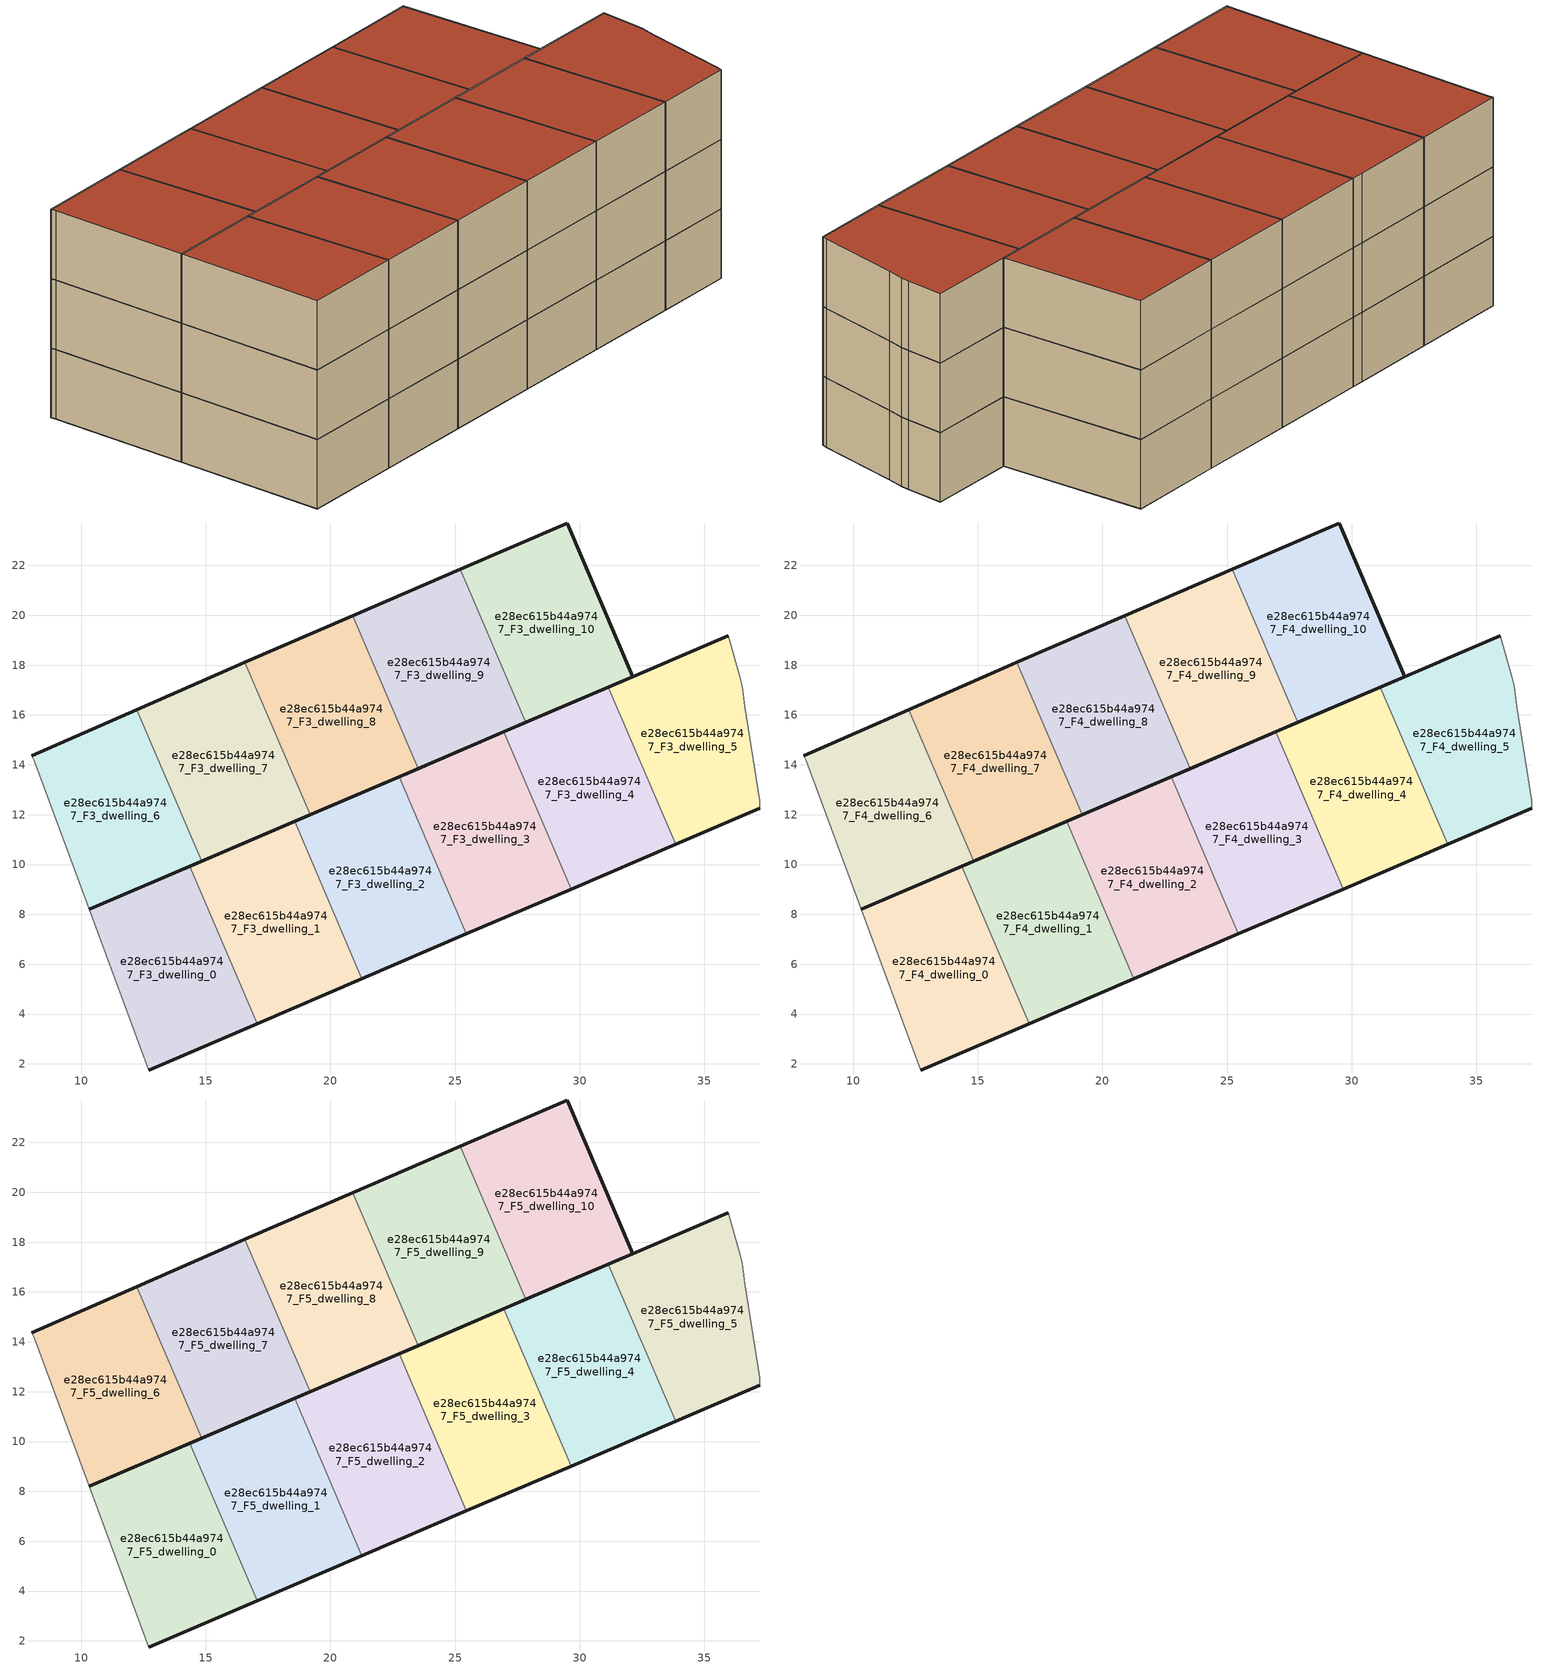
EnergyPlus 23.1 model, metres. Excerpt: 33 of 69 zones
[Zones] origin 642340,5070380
e28ec615b44a9747_F3_dwelling_0
 floor to e28ec615b44a9747_F2_dwelling_0 (EU_floor_Construction): 17.06,3.62 14.36,9.93 10.32,8.2 12.71,1.76 z9
 wall outside (EU_wall_Construction): 17.06,3.62 12.71,1.76 / 10.32,8.2 14.36,9.93 z9:12
 wall to e28ec615b44a9747_F3_dwelling_1 (EU_wall_Construction): 14.36,9.93 17.06,3.62 z9:12
 wall adiabatic (EU_wall_Construction): 12.71,1.76 10.32,8.2 z9:12
e28ec615b44a9747_F3_dwelling_1
 floor to e28ec615b44a9747_F2_dwelling_1 (EU_floor_Construction): 21.26,5.42 18.56,11.73 14.36,9.93 17.06,3.62 z9
 wall outside (EU_wall_Construction): 21.26,5.42 17.06,3.62 / 14.36,9.93 18.56,11.73 z9:12
 wall to e28ec615b44a9747_F3_dwelling_2 (EU_wall_Construction): 18.56,11.73 21.26,5.42 z9:12
e28ec615b44a9747_F3_dwelling_10
 floor to e28ec615b44a9747_F2_dwelling_10 (EU_floor_Construction): 32.13,17.54 29.5,23.7 25.2,21.84 27.83,15.7 z9
 wall outside (EU_wall_Construction): 25.2,21.84 29.5,23.7 32.13,17.54 27.83,15.7 z9:12
 wall to e28ec615b44a9747_F3_dwelling_9 (EU_wall_Construction): 27.83,15.7 25.2,21.84 z9:12
e28ec615b44a9747_F3_dwelling_2
 floor to e28ec615b44a9747_F2_dwelling_2 (EU_floor_Construction): 25.46,7.21 22.75,13.53 18.56,11.73 21.26,5.42 z9
 wall outside (EU_wall_Construction): 25.46,7.21 21.26,5.42 / 18.56,11.73 22.75,13.53 z9:12
 wall to e28ec615b44a9747_F3_dwelling_3 (EU_wall_Construction): 22.75,13.53 25.46,7.21 z9:12
e28ec615b44a9747_F3_dwelling_3
 floor to e28ec615b44a9747_F2_dwelling_3 (EU_floor_Construction): 29.65,9.01 26.95,15.32 22.75,13.53 25.46,7.21 z9
 wall outside (EU_wall_Construction): 29.65,9.01 25.46,7.21 / 22.75,13.53 26.95,15.32 z9:12
 wall to e28ec615b44a9747_F3_dwelling_4 (EU_wall_Construction): 26.95,15.32 29.65,9.01 z9:12
e28ec615b44a9747_F3_dwelling_4
 floor to e28ec615b44a9747_F2_dwelling_4 (EU_floor_Construction): 33.85,10.81 31.15,17.12 26.95,15.32 29.65,9.01 z9
 wall outside (EU_wall_Construction): 33.85,10.81 29.65,9.01 / 26.95,15.32 31.15,17.12 z9:12
 wall to e28ec615b44a9747_F3_dwelling_5 (EU_wall_Construction): 31.15,17.12 33.85,10.81 z9:12
e28ec615b44a9747_F3_dwelling_5
 floor to e28ec615b44a9747_F2_dwelling_5 (EU_floor_Construction): 37.23,12.26 37.23,12.56 36.63,16.36 36.53,17.16 36.43,17.56 35.95,19.18 31.15,17.12 33.85,10.81 z9
 wall outside (EU_wall_Construction): 37.23,12.26 33.85,10.81 / 31.15,17.12 35.95,19.18 z9:12
 wall adiabatic (EU_wall_Construction): 35.95,19.18 36.43,17.56 36.53,17.16 36.63,16.36 37.23,12.56 37.23,12.26 z9:12
e28ec615b44a9747_F3_dwelling_6
 floor to e28ec615b44a9747_F2_dwelling_6 (EU_floor_Construction): 14.84,10.14 12.23,16.21 8.01,14.37 8.11,14.17 10.32,8.2 z9
 wall outside (EU_wall_Construction): 8.01,14.37 12.23,16.21 / 14.84,10.14 10.32,8.2 z9:12
 wall to e28ec615b44a9747_F3_dwelling_7 (EU_wall_Construction): 12.23,16.21 14.84,10.14 z9:12
 wall adiabatic (EU_wall_Construction): 10.32,8.2 8.11,14.17 8.01,14.37 z9:12
e28ec615b44a9747_F3_dwelling_7
 floor to e28ec615b44a9747_F2_dwelling_7 (EU_floor_Construction): 19.18,12 16.57,18.11 16.02,17.87 12.23,16.21 14.84,10.14 z9
 wall outside (EU_wall_Construction): 12.23,16.21 16.02,17.87 16.57,18.11 / 19.18,12 14.84,10.14 z9:12
 wall to e28ec615b44a9747_F3_dwelling_8 (EU_wall_Construction): 16.57,18.11 19.18,12 z9:12
e28ec615b44a9747_F3_dwelling_8
 floor to e28ec615b44a9747_F2_dwelling_8 (EU_floor_Construction): 23.51,13.85 20.89,19.98 16.57,18.11 19.18,12 z9
 wall outside (EU_wall_Construction): 16.57,18.11 20.89,19.98 / 23.51,13.85 19.18,12 z9:12
 wall to e28ec615b44a9747_F3_dwelling_9 (EU_wall_Construction): 20.89,19.98 23.51,13.85 z9:12
e28ec615b44a9747_F3_dwelling_9
 floor to e28ec615b44a9747_F2_dwelling_9 (EU_floor_Construction): 27.83,15.7 25.2,21.84 20.89,19.98 23.51,13.85 z9
 wall outside (EU_wall_Construction): 20.89,19.98 25.2,21.84 / 27.83,15.7 23.51,13.85 z9:12
e28ec615b44a9747_F4_dwelling_0
 floor to e28ec615b44a9747_F3_dwelling_0 (EU_floor_Construction): 17.06,3.62 14.36,9.93 10.32,8.2 12.71,1.76 z12
 wall outside (EU_wall_Construction): 17.06,3.62 12.71,1.76 / 10.32,8.2 14.36,9.93 z12:15
 wall to e28ec615b44a9747_F4_dwelling_1 (EU_wall_Construction): 14.36,9.93 17.06,3.62 z12:15
 wall adiabatic (EU_wall_Construction): 12.71,1.76 10.32,8.2 z12:15
e28ec615b44a9747_F4_dwelling_1
 floor to e28ec615b44a9747_F3_dwelling_1 (EU_floor_Construction): 21.26,5.42 18.56,11.73 14.36,9.93 17.06,3.62 z12
 wall outside (EU_wall_Construction): 21.26,5.42 17.06,3.62 / 14.36,9.93 18.56,11.73 z12:15
 wall to e28ec615b44a9747_F4_dwelling_2 (EU_wall_Construction): 18.56,11.73 21.26,5.42 z12:15
e28ec615b44a9747_F4_dwelling_10
 floor to e28ec615b44a9747_F3_dwelling_10 (EU_floor_Construction): 32.13,17.54 29.5,23.7 25.2,21.84 27.83,15.7 z12
 wall outside (EU_wall_Construction): 25.2,21.84 29.5,23.7 32.13,17.54 27.83,15.7 z12:15
 wall to e28ec615b44a9747_F4_dwelling_9 (EU_wall_Construction): 27.83,15.7 25.2,21.84 z12:15
e28ec615b44a9747_F4_dwelling_2
 floor to e28ec615b44a9747_F3_dwelling_2 (EU_floor_Construction): 25.46,7.21 22.75,13.53 18.56,11.73 21.26,5.42 z12
 wall outside (EU_wall_Construction): 25.46,7.21 21.26,5.42 / 18.56,11.73 22.75,13.53 z12:15
 wall to e28ec615b44a9747_F4_dwelling_3 (EU_wall_Construction): 22.75,13.53 25.46,7.21 z12:15
e28ec615b44a9747_F4_dwelling_3
 floor to e28ec615b44a9747_F3_dwelling_3 (EU_floor_Construction): 29.65,9.01 26.95,15.32 22.75,13.53 25.46,7.21 z12
 wall outside (EU_wall_Construction): 29.65,9.01 25.46,7.21 / 22.75,13.53 26.95,15.32 z12:15
 wall to e28ec615b44a9747_F4_dwelling_4 (EU_wall_Construction): 26.95,15.32 29.65,9.01 z12:15
e28ec615b44a9747_F4_dwelling_4
 floor to e28ec615b44a9747_F3_dwelling_4 (EU_floor_Construction): 33.85,10.81 31.15,17.12 26.95,15.32 29.65,9.01 z12
 wall outside (EU_wall_Construction): 33.85,10.81 29.65,9.01 / 26.95,15.32 31.15,17.12 z12:15
 wall to e28ec615b44a9747_F4_dwelling_5 (EU_wall_Construction): 31.15,17.12 33.85,10.81 z12:15
e28ec615b44a9747_F4_dwelling_5
 floor to e28ec615b44a9747_F3_dwelling_5 (EU_floor_Construction): 37.23,12.26 37.23,12.56 36.63,16.36 36.53,17.16 36.43,17.56 35.95,19.18 31.15,17.12 33.85,10.81 z12
 wall outside (EU_wall_Construction): 37.23,12.26 33.85,10.81 / 31.15,17.12 35.95,19.18 z12:15
 wall adiabatic (EU_wall_Construction): 35.95,19.18 36.43,17.56 36.53,17.16 36.63,16.36 37.23,12.56 37.23,12.26 z12:15
e28ec615b44a9747_F4_dwelling_6
 floor to e28ec615b44a9747_F3_dwelling_6 (EU_floor_Construction): 14.84,10.14 12.23,16.21 8.01,14.37 8.11,14.17 10.32,8.2 z12
 wall outside (EU_wall_Construction): 8.01,14.37 12.23,16.21 / 14.84,10.14 10.32,8.2 z12:15
 wall to e28ec615b44a9747_F4_dwelling_7 (EU_wall_Construction): 12.23,16.21 14.84,10.14 z12:15
 wall adiabatic (EU_wall_Construction): 10.32,8.2 8.11,14.17 8.01,14.37 z12:15
e28ec615b44a9747_F4_dwelling_7
 floor to e28ec615b44a9747_F3_dwelling_7 (EU_floor_Construction): 19.18,12 16.57,18.11 16.02,17.87 12.23,16.21 14.84,10.14 z12
 wall outside (EU_wall_Construction): 12.23,16.21 16.02,17.87 16.57,18.11 / 19.18,12 14.84,10.14 z12:15
 wall to e28ec615b44a9747_F4_dwelling_8 (EU_wall_Construction): 16.57,18.11 19.18,12 z12:15
e28ec615b44a9747_F4_dwelling_8
 floor to e28ec615b44a9747_F3_dwelling_8 (EU_floor_Construction): 23.51,13.85 20.89,19.98 16.57,18.11 19.18,12 z12
 wall outside (EU_wall_Construction): 16.57,18.11 20.89,19.98 / 23.51,13.85 19.18,12 z12:15
 wall to e28ec615b44a9747_F4_dwelling_9 (EU_wall_Construction): 20.89,19.98 23.51,13.85 z12:15
e28ec615b44a9747_F4_dwelling_9
 floor to e28ec615b44a9747_F3_dwelling_9 (EU_floor_Construction): 27.83,15.7 25.2,21.84 20.89,19.98 23.51,13.85 z12
 wall outside (EU_wall_Construction): 20.89,19.98 25.2,21.84 / 27.83,15.7 23.51,13.85 z12:15
e28ec615b44a9747_F5_dwelling_0
 floor to e28ec615b44a9747_F4_dwelling_0 (EU_floor_Construction): 17.06,3.62 14.36,9.93 10.32,8.2 12.71,1.76 z15
 wall outside (EU_wall_Construction): 17.06,3.62 12.71,1.76 / 10.32,8.2 14.36,9.93 z15:18
 wall to e28ec615b44a9747_F5_dwelling_1 (EU_wall_Construction): 14.36,9.93 17.06,3.62 z15:18
 wall adiabatic (EU_wall_Construction): 12.71,1.76 10.32,8.2 z15:18
 roof outside (EU_roof_Construction): 14.36,9.93 17.06,3.62 12.71,1.76 10.32,8.2 z18
e28ec615b44a9747_F5_dwelling_1
 floor to e28ec615b44a9747_F4_dwelling_1 (EU_floor_Construction): 21.26,5.42 18.56,11.73 14.36,9.93 17.06,3.62 z15
 wall outside (EU_wall_Construction): 21.26,5.42 17.06,3.62 / 14.36,9.93 18.56,11.73 z15:18
 wall to e28ec615b44a9747_F5_dwelling_2 (EU_wall_Construction): 18.56,11.73 21.26,5.42 z15:18
 roof outside (EU_roof_Construction): 18.56,11.73 21.26,5.42 17.06,3.62 14.36,9.93 z18
e28ec615b44a9747_F5_dwelling_10
 floor to e28ec615b44a9747_F4_dwelling_10 (EU_floor_Construction): 32.13,17.54 29.5,23.7 25.2,21.84 27.83,15.7 z15
 wall outside (EU_wall_Construction): 25.2,21.84 29.5,23.7 32.13,17.54 27.83,15.7 z15:18
 wall to e28ec615b44a9747_F5_dwelling_9 (EU_wall_Construction): 27.83,15.7 25.2,21.84 z15:18
 roof outside (EU_roof_Construction): 29.5,23.7 32.13,17.54 27.83,15.7 25.2,21.84 z18
e28ec615b44a9747_F5_dwelling_2
 floor to e28ec615b44a9747_F4_dwelling_2 (EU_floor_Construction): 25.46,7.21 22.75,13.53 18.56,11.73 21.26,5.42 z15
 wall outside (EU_wall_Construction): 25.46,7.21 21.26,5.42 / 18.56,11.73 22.75,13.53 z15:18
 wall to e28ec615b44a9747_F5_dwelling_3 (EU_wall_Construction): 22.75,13.53 25.46,7.21 z15:18
 roof outside (EU_roof_Construction): 22.75,13.53 25.46,7.21 21.26,5.42 18.56,11.73 z18
e28ec615b44a9747_F5_dwelling_3
 floor to e28ec615b44a9747_F4_dwelling_3 (EU_floor_Construction): 29.65,9.01 26.95,15.32 22.75,13.53 25.46,7.21 z15
 wall outside (EU_wall_Construction): 29.65,9.01 25.46,7.21 / 22.75,13.53 26.95,15.32 z15:18
 wall to e28ec615b44a9747_F5_dwelling_4 (EU_wall_Construction): 26.95,15.32 29.65,9.01 z15:18
 roof outside (EU_roof_Construction): 26.95,15.32 29.65,9.01 25.46,7.21 22.75,13.53 z18
e28ec615b44a9747_F5_dwelling_4
 floor to e28ec615b44a9747_F4_dwelling_4 (EU_floor_Construction): 33.85,10.81 31.15,17.12 26.95,15.32 29.65,9.01 z15
 wall outside (EU_wall_Construction): 33.85,10.81 29.65,9.01 / 26.95,15.32 31.15,17.12 z15:18
 wall to e28ec615b44a9747_F5_dwelling_5 (EU_wall_Construction): 31.15,17.12 33.85,10.81 z15:18
 roof outside (EU_roof_Construction): 31.15,17.12 33.85,10.81 29.65,9.01 26.95,15.32 z18
e28ec615b44a9747_F5_dwelling_5
 floor to e28ec615b44a9747_F4_dwelling_5 (EU_floor_Construction): 37.23,12.26 37.23,12.56 36.63,16.36 36.53,17.16 36.43,17.56 35.95,19.18 31.15,17.12 33.85,10.81 z15
 wall outside (EU_wall_Construction): 37.23,12.26 33.85,10.81 / 31.15,17.12 35.95,19.18 z15:18
 wall adiabatic (EU_wall_Construction): 35.95,19.18 36.43,17.56 36.53,17.16 36.63,16.36 37.23,12.56 37.23,12.26 z15:18
 roof outside (EU_roof_Construction): 35.95,19.18 36.43,17.56 36.53,17.16 36.63,16.36 37.23,12.56 37.23,12.26 33.85,10.81 31.15,17.12 z18
e28ec615b44a9747_F5_dwelling_6
 floor to e28ec615b44a9747_F4_dwelling_6 (EU_floor_Construction): 14.84,10.14 12.23,16.21 8.01,14.37 8.11,14.17 10.32,8.2 z15
 wall outside (EU_wall_Construction): 8.01,14.37 12.23,16.21 / 14.84,10.14 10.32,8.2 z15:18
 wall to e28ec615b44a9747_F5_dwelling_7 (EU_wall_Construction): 12.23,16.21 14.84,10.14 z15:18
 wall adiabatic (EU_wall_Construction): 10.32,8.2 8.11,14.17 8.01,14.37 z15:18
 roof outside (EU_roof_Construction): 12.23,16.21 14.84,10.14 10.32,8.2 8.11,14.17 8.01,14.37 z18
e28ec615b44a9747_F5_dwelling_7
 floor to e28ec615b44a9747_F4_dwelling_7 (EU_floor_Construction): 19.18,12 16.57,18.11 16.02,17.87 12.23,16.21 14.84,10.14 z15
 wall outside (EU_wall_Construction): 12.23,16.21 16.02,17.87 16.57,18.11 / 19.18,12 14.84,10.14 z15:18
 wall to e28ec615b44a9747_F5_dwelling_8 (EU_wall_Construction): 16.57,18.11 19.18,12 z15:18
 roof outside (EU_roof_Construction): 16.57,18.11 19.18,12 14.84,10.14 12.23,16.21 16.02,17.87 z18
e28ec615b44a9747_F5_dwelling_8
 floor to e28ec615b44a9747_F4_dwelling_8 (EU_floor_Construction): 23.51,13.85 20.89,19.98 16.57,18.11 19.18,12 z15
 wall outside (EU_wall_Construction): 16.57,18.11 20.89,19.98 / 23.51,13.85 19.18,12 z15:18
 wall to e28ec615b44a9747_F5_dwelling_9 (EU_wall_Construction): 20.89,19.98 23.51,13.85 z15:18
 roof outside (EU_roof_Construction): 20.89,19.98 23.51,13.85 19.18,12 16.57,18.11 z18
e28ec615b44a9747_F5_dwelling_9
 floor to e28ec615b44a9747_F4_dwelling_9 (EU_floor_Construction): 27.83,15.7 25.2,21.84 20.89,19.98 23.51,13.85 z15
 wall outside (EU_wall_Construction): 20.89,19.98 25.2,21.84 / 27.83,15.7 23.51,13.85 z15:18
 roof outside (EU_roof_Construction): 25.2,21.84 27.83,15.7 23.51,13.85 20.89,19.98 z18
[Building]
EU S2 Campaign: North Axis=0; Terrain=City; Solar Distribution=FullExterior
[Site:Location]
Lyon-Bron: Latitude=45.75; Longitude=5; Time Zone=1; Elevation=198
[SizingPeriod:WeatherFileDays]
AnnualSizingPeriod: Begin Month=1; Begin Day of Month=1; End Month=12; End Day of Month=31; Day of Week for Start Day=Monday; Use Weather File Daylight Saving Period=No; Use Weather File Rain and Snow Indicators=No
[MATERIAL]
EU_InternalMass_Material: Roughness=MediumRough; Thickness=0.1; Conductivity=1; Density=1800; Specific Heat=900; Thermal Absorptance=0.9; Solar Absorptance=0.7; Visible Absorptance=0.7
[MATERIAL:NOMASS] Roughness=MediumRough; Thermal Absorptance=0.9; Solar Absorptance=0.7; Visible Absorptance=0.7
Name | Thermal Resistance
EU_wall_NoMass | 1.97775
EU_roof_NoMass | 1.81626
EU_floor_NoMass | 1.84812
[CONSTRUCTION]
EU_wall_Construction: EU_wall_NoMass
EU_roof_Construction: EU_roof_NoMass
EU_floor_Construction: EU_floor_NoMass
EU_InternalMass_Construction: EU_InternalMass_Material
[ZONE] Type=1; Multiplier=1; Ceiling Height=autocalculate; Floor Area=autocalculate; Part of Total Floor Area=Yes
Name | Volume
e28ec615b44a9747_F3_dwelling_0; e28ec615b44a9747_F4_dwelling_0; e28ec615b44a9747_F5_dwelling_0 | 94.0239
e28ec615b44a9747_F3_dwelling_1; e28ec615b44a9747_F4_dwelling_1; e28ec615b44a9747_F5_dwelling_1; e28ec615b44a9747_F3_dwelling_4; e28ec615b44a9747_F4_dwelling_4; e28ec615b44a9747_F5_dwelling_4; e28ec615b44a9747_F3_dwelling_7; e28ec615b44a9747_F4_dwelling_7; e28ec615b44a9747_F5_dwelling_7; e28ec615b44a9747_F3_dwelling_8; e28ec615b44a9747_F4_dwelling_8; e28ec615b44a9747_F5_dwelling_8 | 94.0159
e28ec615b44a9747_F3_dwelling_10; e28ec615b44a9747_F4_dwelling_10; e28ec615b44a9747_F5_dwelling_10 | 94.0093
e28ec615b44a9747_F3_dwelling_2; e28ec615b44a9747_F4_dwelling_2; e28ec615b44a9747_F5_dwelling_2 | 94.0151
e28ec615b44a9747_F3_dwelling_3; e28ec615b44a9747_F4_dwelling_3; e28ec615b44a9747_F5_dwelling_3 | 94.0247
e28ec615b44a9747_F3_dwelling_5; e28ec615b44a9747_F4_dwelling_5; e28ec615b44a9747_F5_dwelling_5 | 94.0012
e28ec615b44a9747_F3_dwelling_6; e28ec615b44a9747_F4_dwelling_6; e28ec615b44a9747_F5_dwelling_6 | 94.0005
e28ec615b44a9747_F3_dwelling_9; e28ec615b44a9747_F4_dwelling_9; e28ec615b44a9747_F5_dwelling_9 | 94.0144
[INTERNALMASS] Construction=EU_InternalMass_Construction
Name | Zone or ZoneList | Surface Area
e28ec615b44a9747_F3_dwelling_0_EU_InternalMass | e28ec615b44a9747_F3_dwelling_0 | 34.1857
e28ec615b44a9747_F3_dwelling_1_EU_InternalMass | e28ec615b44a9747_F3_dwelling_1 | 34.1816
e28ec615b44a9747_F3_dwelling_2_EU_InternalMass | e28ec615b44a9747_F3_dwelling_2 | 34.1869
e28ec615b44a9747_F3_dwelling_3_EU_InternalMass | e28ec615b44a9747_F3_dwelling_3 | 34.1863
e28ec615b44a9747_F3_dwelling_4_EU_InternalMass | e28ec615b44a9747_F3_dwelling_4 | 34.1862
e28ec615b44a9747_F3_dwelling_5_EU_InternalMass | e28ec615b44a9747_F3_dwelling_5 | 34.1891
e28ec615b44a9747_F3_dwelling_6_EU_InternalMass | e28ec615b44a9747_F3_dwelling_6 | 34.1938
e28ec615b44a9747_F3_dwelling_7_EU_InternalMass | e28ec615b44a9747_F3_dwelling_7 | 34.1895
e28ec615b44a9747_F3_dwelling_8_EU_InternalMass | e28ec615b44a9747_F3_dwelling_8 | 34.1903
e28ec615b44a9747_F3_dwelling_9_EU_InternalMass | e28ec615b44a9747_F3_dwelling_9 | 34.1882
e28ec615b44a9747_F3_dwelling_10_EU_InternalMass | e28ec615b44a9747_F3_dwelling_10 | 34.1887
e28ec615b44a9747_F4_dwelling_0_EU_InternalMass | e28ec615b44a9747_F4_dwelling_0 | 34.1857
e28ec615b44a9747_F4_dwelling_1_EU_InternalMass | e28ec615b44a9747_F4_dwelling_1 | 34.1816
e28ec615b44a9747_F4_dwelling_2_EU_InternalMass | e28ec615b44a9747_F4_dwelling_2 | 34.1869
e28ec615b44a9747_F4_dwelling_3_EU_InternalMass | e28ec615b44a9747_F4_dwelling_3 | 34.1863
e28ec615b44a9747_F4_dwelling_4_EU_InternalMass | e28ec615b44a9747_F4_dwelling_4 | 34.1862
e28ec615b44a9747_F4_dwelling_5_EU_InternalMass | e28ec615b44a9747_F4_dwelling_5 | 34.1891
e28ec615b44a9747_F4_dwelling_6_EU_InternalMass | e28ec615b44a9747_F4_dwelling_6 | 34.1938
e28ec615b44a9747_F4_dwelling_7_EU_InternalMass | e28ec615b44a9747_F4_dwelling_7 | 34.1895
e28ec615b44a9747_F4_dwelling_8_EU_InternalMass | e28ec615b44a9747_F4_dwelling_8 | 34.1903
e28ec615b44a9747_F4_dwelling_9_EU_InternalMass | e28ec615b44a9747_F4_dwelling_9 | 34.1882
e28ec615b44a9747_F4_dwelling_10_EU_InternalMass | e28ec615b44a9747_F4_dwelling_10 | 34.1887
e28ec615b44a9747_F5_dwelling_0_EU_InternalMass | e28ec615b44a9747_F5_dwelling_0 | 34.1857
e28ec615b44a9747_F5_dwelling_1_EU_InternalMass | e28ec615b44a9747_F5_dwelling_1 | 34.1816
e28ec615b44a9747_F5_dwelling_2_EU_InternalMass | e28ec615b44a9747_F5_dwelling_2 | 34.1869
e28ec615b44a9747_F5_dwelling_3_EU_InternalMass | e28ec615b44a9747_F5_dwelling_3 | 34.1863
e28ec615b44a9747_F5_dwelling_4_EU_InternalMass | e28ec615b44a9747_F5_dwelling_4 | 34.1862
e28ec615b44a9747_F5_dwelling_5_EU_InternalMass | e28ec615b44a9747_F5_dwelling_5 | 34.1891
e28ec615b44a9747_F5_dwelling_6_EU_InternalMass | e28ec615b44a9747_F5_dwelling_6 | 34.1938
e28ec615b44a9747_F5_dwelling_7_EU_InternalMass | e28ec615b44a9747_F5_dwelling_7 | 34.1895
e28ec615b44a9747_F5_dwelling_8_EU_InternalMass | e28ec615b44a9747_F5_dwelling_8 | 34.1903
e28ec615b44a9747_F5_dwelling_9_EU_InternalMass | e28ec615b44a9747_F5_dwelling_9 | 34.1882
e28ec615b44a9747_F5_dwelling_10_EU_InternalMass | e28ec615b44a9747_F5_dwelling_10 | 34.1887
[OTHEREQUIPMENT] Fuel Type=Electricity; Design Level Calculation Method=Watts/Area; Power per Zone Floor Area=1; Fraction Latent=0; Fraction Radiant=0; Fraction Lost=0; Carbon Dioxide Generation Rate=0; EndUse Subcategory=EU_Step8_InternalGains
Name | Zone or ZoneList or Space or SpaceList | Schedule
EU_Step8_InternalGain_e28ec615b44a9747_F3_dwelling_0_f000 | e28ec615b44a9747_F3_dwelling_0 | EU_Step8_GainSchedule_e28ec615b44a9747_F3_dwelling_0_f000
EU_Step8_InternalGain_e28ec615b44a9747_F3_dwelling_1_f000 | e28ec615b44a9747_F3_dwelling_1 | EU_Step8_GainSchedule_e28ec615b44a9747_F3_dwelling_1_f000
EU_Step8_InternalGain_e28ec615b44a9747_F3_dwelling_2_f000 | e28ec615b44a9747_F3_dwelling_2 | EU_Step8_GainSchedule_e28ec615b44a9747_F3_dwelling_2_f000
EU_Step8_InternalGain_e28ec615b44a9747_F3_dwelling_3_f000 | e28ec615b44a9747_F3_dwelling_3 | EU_Step8_GainSchedule_e28ec615b44a9747_F3_dwelling_3_f000
EU_Step8_InternalGain_e28ec615b44a9747_F3_dwelling_4_f000 | e28ec615b44a9747_F3_dwelling_4 | EU_Step8_GainSchedule_e28ec615b44a9747_F3_dwelling_4_f000
EU_Step8_InternalGain_e28ec615b44a9747_F3_dwelling_5_f000 | e28ec615b44a9747_F3_dwelling_5 | EU_Step8_GainSchedule_e28ec615b44a9747_F3_dwelling_5_f000
EU_Step8_InternalGain_e28ec615b44a9747_F3_dwelling_6_f000 | e28ec615b44a9747_F3_dwelling_6 | EU_Step8_GainSchedule_e28ec615b44a9747_F3_dwelling_6_f000
EU_Step8_InternalGain_e28ec615b44a9747_F3_dwelling_7_f000 | e28ec615b44a9747_F3_dwelling_7 | EU_Step8_GainSchedule_e28ec615b44a9747_F3_dwelling_7_f000
EU_Step8_InternalGain_e28ec615b44a9747_F3_dwelling_8_f000 | e28ec615b44a9747_F3_dwelling_8 | EU_Step8_GainSchedule_e28ec615b44a9747_F3_dwelling_8_f000
EU_Step8_InternalGain_e28ec615b44a9747_F3_dwelling_9_f000 | e28ec615b44a9747_F3_dwelling_9 | EU_Step8_GainSchedule_e28ec615b44a9747_F3_dwelling_9_f000
EU_Step8_InternalGain_e28ec615b44a9747_F3_dwelling_10_f000 | e28ec615b44a9747_F3_dwelling_10 | EU_Step8_GainSchedule_e28ec615b44a9747_F3_dwelling_10_f000
EU_Step8_InternalGain_e28ec615b44a9747_F4_dwelling_0_f000 | e28ec615b44a9747_F4_dwelling_0 | EU_Step8_GainSchedule_e28ec615b44a9747_F4_dwelling_0_f000
EU_Step8_InternalGain_e28ec615b44a9747_F4_dwelling_1_f000 | e28ec615b44a9747_F4_dwelling_1 | EU_Step8_GainSchedule_e28ec615b44a9747_F4_dwelling_1_f000
EU_Step8_InternalGain_e28ec615b44a9747_F4_dwelling_2_f000 | e28ec615b44a9747_F4_dwelling_2 | EU_Step8_GainSchedule_e28ec615b44a9747_F4_dwelling_2_f000
EU_Step8_InternalGain_e28ec615b44a9747_F4_dwelling_3_f000 | e28ec615b44a9747_F4_dwelling_3 | EU_Step8_GainSchedule_e28ec615b44a9747_F4_dwelling_3_f000
EU_Step8_InternalGain_e28ec615b44a9747_F4_dwelling_4_f000 | e28ec615b44a9747_F4_dwelling_4 | EU_Step8_GainSchedule_e28ec615b44a9747_F4_dwelling_4_f000
EU_Step8_InternalGain_e28ec615b44a9747_F4_dwelling_5_f000 | e28ec615b44a9747_F4_dwelling_5 | EU_Step8_GainSchedule_e28ec615b44a9747_F4_dwelling_5_f000
EU_Step8_InternalGain_e28ec615b44a9747_F4_dwelling_6_f000 | e28ec615b44a9747_F4_dwelling_6 | EU_Step8_GainSchedule_e28ec615b44a9747_F4_dwelling_6_f000
EU_Step8_InternalGain_e28ec615b44a9747_F4_dwelling_7_f000 | e28ec615b44a9747_F4_dwelling_7 | EU_Step8_GainSchedule_e28ec615b44a9747_F4_dwelling_7_f000
EU_Step8_InternalGain_e28ec615b44a9747_F4_dwelling_8_f000 | e28ec615b44a9747_F4_dwelling_8 | EU_Step8_GainSchedule_e28ec615b44a9747_F4_dwelling_8_f000
EU_Step8_InternalGain_e28ec615b44a9747_F4_dwelling_9_f000 | e28ec615b44a9747_F4_dwelling_9 | EU_Step8_GainSchedule_e28ec615b44a9747_F4_dwelling_9_f000
EU_Step8_InternalGain_e28ec615b44a9747_F4_dwelling_10_f000 | e28ec615b44a9747_F4_dwelling_10 | EU_Step8_GainSchedule_e28ec615b44a9747_F4_dwelling_10_f000
EU_Step8_InternalGain_e28ec615b44a9747_F5_dwelling_0_f000 | e28ec615b44a9747_F5_dwelling_0 | EU_Step8_GainSchedule_e28ec615b44a9747_F5_dwelling_0_f000
EU_Step8_InternalGain_e28ec615b44a9747_F5_dwelling_1_f000 | e28ec615b44a9747_F5_dwelling_1 | EU_Step8_GainSchedule_e28ec615b44a9747_F5_dwelling_1_f000
EU_Step8_InternalGain_e28ec615b44a9747_F5_dwelling_2_f000 | e28ec615b44a9747_F5_dwelling_2 | EU_Step8_GainSchedule_e28ec615b44a9747_F5_dwelling_2_f000
EU_Step8_InternalGain_e28ec615b44a9747_F5_dwelling_3_f000 | e28ec615b44a9747_F5_dwelling_3 | EU_Step8_GainSchedule_e28ec615b44a9747_F5_dwelling_3_f000
EU_Step8_InternalGain_e28ec615b44a9747_F5_dwelling_4_f000 | e28ec615b44a9747_F5_dwelling_4 | EU_Step8_GainSchedule_e28ec615b44a9747_F5_dwelling_4_f000
EU_Step8_InternalGain_e28ec615b44a9747_F5_dwelling_5_f000 | e28ec615b44a9747_F5_dwelling_5 | EU_Step8_GainSchedule_e28ec615b44a9747_F5_dwelling_5_f000
EU_Step8_InternalGain_e28ec615b44a9747_F5_dwelling_6_f000 | e28ec615b44a9747_F5_dwelling_6 | EU_Step8_GainSchedule_e28ec615b44a9747_F5_dwelling_6_f000
EU_Step8_InternalGain_e28ec615b44a9747_F5_dwelling_7_f000 | e28ec615b44a9747_F5_dwelling_7 | EU_Step8_GainSchedule_e28ec615b44a9747_F5_dwelling_7_f000
EU_Step8_InternalGain_e28ec615b44a9747_F5_dwelling_8_f000 | e28ec615b44a9747_F5_dwelling_8 | EU_Step8_GainSchedule_e28ec615b44a9747_F5_dwelling_8_f000
EU_Step8_InternalGain_e28ec615b44a9747_F5_dwelling_9_f000 | e28ec615b44a9747_F5_dwelling_9 | EU_Step8_GainSchedule_e28ec615b44a9747_F5_dwelling_9_f000
EU_Step8_InternalGain_e28ec615b44a9747_F5_dwelling_10_f000 | e28ec615b44a9747_F5_dwelling_10 | EU_Step8_GainSchedule_e28ec615b44a9747_F5_dwelling_10_f000
[ZONEVENTILATION:DESIGNFLOWRATE] Schedule=EU_AlwaysOn; Design Flow Rate Calculation Method=AirChanges/Hour; Air Changes per Hour=0.759424; Ventilation Type=Natural; Fan Pressure Rise=0; Fan Total Efficiency=1; Constant Term Coefficient=1; Temperature Term Coefficient=0; Velocity Term Coefficient=0; Velocity Squared Term Coefficient=0; Minimum Indoor Temperature=-100; Maximum Indoor Temperature=100; Delta Temperature=-100; Minimum Outdoor Temperature=-100; Maximum Outdoor Temperature=100; Maximum Wind Speed=40
Name | Zone or ZoneList or Space or SpaceList
EU_ConstantAir_e28ec615b44a9747_F3_dwelling_0 | e28ec615b44a9747_F3_dwelling_0
EU_ConstantAir_e28ec615b44a9747_F3_dwelling_1 | e28ec615b44a9747_F3_dwelling_1
EU_ConstantAir_e28ec615b44a9747_F3_dwelling_2 | e28ec615b44a9747_F3_dwelling_2
EU_ConstantAir_e28ec615b44a9747_F3_dwelling_3 | e28ec615b44a9747_F3_dwelling_3
EU_ConstantAir_e28ec615b44a9747_F3_dwelling_4 | e28ec615b44a9747_F3_dwelling_4
EU_ConstantAir_e28ec615b44a9747_F3_dwelling_5 | e28ec615b44a9747_F3_dwelling_5
EU_ConstantAir_e28ec615b44a9747_F3_dwelling_6 | e28ec615b44a9747_F3_dwelling_6
EU_ConstantAir_e28ec615b44a9747_F3_dwelling_7 | e28ec615b44a9747_F3_dwelling_7
EU_ConstantAir_e28ec615b44a9747_F3_dwelling_8 | e28ec615b44a9747_F3_dwelling_8
EU_ConstantAir_e28ec615b44a9747_F3_dwelling_9 | e28ec615b44a9747_F3_dwelling_9
EU_ConstantAir_e28ec615b44a9747_F3_dwelling_10 | e28ec615b44a9747_F3_dwelling_10
EU_ConstantAir_e28ec615b44a9747_F4_dwelling_0 | e28ec615b44a9747_F4_dwelling_0
EU_ConstantAir_e28ec615b44a9747_F4_dwelling_1 | e28ec615b44a9747_F4_dwelling_1
EU_ConstantAir_e28ec615b44a9747_F4_dwelling_2 | e28ec615b44a9747_F4_dwelling_2
EU_ConstantAir_e28ec615b44a9747_F4_dwelling_3 | e28ec615b44a9747_F4_dwelling_3
EU_ConstantAir_e28ec615b44a9747_F4_dwelling_4 | e28ec615b44a9747_F4_dwelling_4
EU_ConstantAir_e28ec615b44a9747_F4_dwelling_5 | e28ec615b44a9747_F4_dwelling_5
EU_ConstantAir_e28ec615b44a9747_F4_dwelling_6 | e28ec615b44a9747_F4_dwelling_6
EU_ConstantAir_e28ec615b44a9747_F4_dwelling_7 | e28ec615b44a9747_F4_dwelling_7
EU_ConstantAir_e28ec615b44a9747_F4_dwelling_8 | e28ec615b44a9747_F4_dwelling_8
EU_ConstantAir_e28ec615b44a9747_F4_dwelling_9 | e28ec615b44a9747_F4_dwelling_9
EU_ConstantAir_e28ec615b44a9747_F4_dwelling_10 | e28ec615b44a9747_F4_dwelling_10
EU_ConstantAir_e28ec615b44a9747_F5_dwelling_0 | e28ec615b44a9747_F5_dwelling_0
EU_ConstantAir_e28ec615b44a9747_F5_dwelling_1 | e28ec615b44a9747_F5_dwelling_1
EU_ConstantAir_e28ec615b44a9747_F5_dwelling_2 | e28ec615b44a9747_F5_dwelling_2
EU_ConstantAir_e28ec615b44a9747_F5_dwelling_3 | e28ec615b44a9747_F5_dwelling_3
EU_ConstantAir_e28ec615b44a9747_F5_dwelling_4 | e28ec615b44a9747_F5_dwelling_4
EU_ConstantAir_e28ec615b44a9747_F5_dwelling_5 | e28ec615b44a9747_F5_dwelling_5
EU_ConstantAir_e28ec615b44a9747_F5_dwelling_6 | e28ec615b44a9747_F5_dwelling_6
EU_ConstantAir_e28ec615b44a9747_F5_dwelling_7 | e28ec615b44a9747_F5_dwelling_7
EU_ConstantAir_e28ec615b44a9747_F5_dwelling_8 | e28ec615b44a9747_F5_dwelling_8
EU_ConstantAir_e28ec615b44a9747_F5_dwelling_9 | e28ec615b44a9747_F5_dwelling_9
EU_ConstantAir_e28ec615b44a9747_F5_dwelling_10 | e28ec615b44a9747_F5_dwelling_10
[HVACTEMPLATE:ZONE:IDEALLOADSAIRSYSTEM] System Availability Schedule=EU_AlwaysOn; Maximum Heating Supply Air Temperature=50; Minimum Cooling Supply Air Temperature=13; Maximum Heating Supply Air Humidity Ratio=0.0156; Minimum Cooling Supply Air Humidity Ratio=0.0077; Heating Limit=NoLimit; Cooling Limit=NoLimit; Heating Availability Schedule=EU_AlwaysOn; Cooling Availability Schedule=EU_CoolingOff; Dehumidification Control Type=ConstantSensibleHeatRatio; Cooling Sensible Heat Ratio=0.7; Dehumidification Setpoint=60; Humidification Control Type=None; Humidification Setpoint=30; Outdoor Air Method=None; Outdoor Air Flow Rate per Person=0.00944; Outdoor Air Flow Rate per Zone Floor Area=0; Outdoor Air Flow Rate per Zone=0; Demand Controlled Ventilation Type=None; Outdoor Air Economizer Type=NoEconomizer; Heat Recovery Type=None; Sensible Heat Recovery Effectiveness=0.7; Latent Heat Recovery Effectiveness=0.65
Name | Template Thermostat
e28ec615b44a9747_F3_dwelling_0 | EU_HeatOnly_e28ec615b44a9747_F3_dwelling_0
e28ec615b44a9747_F3_dwelling_1 | EU_HeatOnly_e28ec615b44a9747_F3_dwelling_1
e28ec615b44a9747_F3_dwelling_2 | EU_HeatOnly_e28ec615b44a9747_F3_dwelling_2
e28ec615b44a9747_F3_dwelling_3 | EU_HeatOnly_e28ec615b44a9747_F3_dwelling_3
e28ec615b44a9747_F3_dwelling_4 | EU_HeatOnly_e28ec615b44a9747_F3_dwelling_4
e28ec615b44a9747_F3_dwelling_5 | EU_HeatOnly_e28ec615b44a9747_F3_dwelling_5
e28ec615b44a9747_F3_dwelling_6 | EU_HeatOnly_e28ec615b44a9747_F3_dwelling_6
e28ec615b44a9747_F3_dwelling_7 | EU_HeatOnly_e28ec615b44a9747_F3_dwelling_7
e28ec615b44a9747_F3_dwelling_8 | EU_HeatOnly_e28ec615b44a9747_F3_dwelling_8
e28ec615b44a9747_F3_dwelling_9 | EU_HeatOnly_e28ec615b44a9747_F3_dwelling_9
e28ec615b44a9747_F3_dwelling_10 | EU_HeatOnly_e28ec615b44a9747_F3_dwelling_10
e28ec615b44a9747_F4_dwelling_0 | EU_HeatOnly_e28ec615b44a9747_F4_dwelling_0
e28ec615b44a9747_F4_dwelling_1 | EU_HeatOnly_e28ec615b44a9747_F4_dwelling_1
e28ec615b44a9747_F4_dwelling_2 | EU_HeatOnly_e28ec615b44a9747_F4_dwelling_2
e28ec615b44a9747_F4_dwelling_3 | EU_HeatOnly_e28ec615b44a9747_F4_dwelling_3
e28ec615b44a9747_F4_dwelling_4 | EU_HeatOnly_e28ec615b44a9747_F4_dwelling_4
e28ec615b44a9747_F4_dwelling_5 | EU_HeatOnly_e28ec615b44a9747_F4_dwelling_5
e28ec615b44a9747_F4_dwelling_6 | EU_HeatOnly_e28ec615b44a9747_F4_dwelling_6
e28ec615b44a9747_F4_dwelling_7 | EU_HeatOnly_e28ec615b44a9747_F4_dwelling_7
e28ec615b44a9747_F4_dwelling_8 | EU_HeatOnly_e28ec615b44a9747_F4_dwelling_8
e28ec615b44a9747_F4_dwelling_9 | EU_HeatOnly_e28ec615b44a9747_F4_dwelling_9
e28ec615b44a9747_F4_dwelling_10 | EU_HeatOnly_e28ec615b44a9747_F4_dwelling_10
e28ec615b44a9747_F5_dwelling_0 | EU_HeatOnly_e28ec615b44a9747_F5_dwelling_0
e28ec615b44a9747_F5_dwelling_1 | EU_HeatOnly_e28ec615b44a9747_F5_dwelling_1
e28ec615b44a9747_F5_dwelling_2 | EU_HeatOnly_e28ec615b44a9747_F5_dwelling_2
e28ec615b44a9747_F5_dwelling_3 | EU_HeatOnly_e28ec615b44a9747_F5_dwelling_3
e28ec615b44a9747_F5_dwelling_4 | EU_HeatOnly_e28ec615b44a9747_F5_dwelling_4
e28ec615b44a9747_F5_dwelling_5 | EU_HeatOnly_e28ec615b44a9747_F5_dwelling_5
e28ec615b44a9747_F5_dwelling_6 | EU_HeatOnly_e28ec615b44a9747_F5_dwelling_6
e28ec615b44a9747_F5_dwelling_7 | EU_HeatOnly_e28ec615b44a9747_F5_dwelling_7
e28ec615b44a9747_F5_dwelling_8 | EU_HeatOnly_e28ec615b44a9747_F5_dwelling_8
e28ec615b44a9747_F5_dwelling_9 | EU_HeatOnly_e28ec615b44a9747_F5_dwelling_9
e28ec615b44a9747_F5_dwelling_10 | EU_HeatOnly_e28ec615b44a9747_F5_dwelling_10
[SIZING:ZONE] Zone Cooling Design Supply Air Temperature Input Method=SupplyAirTemperature; Zone Cooling Design Supply Air Temperature=13; Zone Heating Design Supply Air Temperature Input Method=SupplyAirTemperature; Zone Heating Design Supply Air Temperature=50; Zone Cooling Design Supply Air Humidity Ratio=0.008; Zone Heating Design Supply Air Humidity Ratio=0.008; Cooling Design Air Flow Method=DesignDay; Cooling Design Air Flow Rate=0; Cooling Minimum Air Flow per Zone Floor Area=0.000762; Cooling Minimum Air Flow=0; Cooling Minimum Air Flow Fraction=0.2; Heating Design Air Flow Method=DesignDay; Heating Design Air Flow Rate=0; Heating Maximum Air Flow per Zone Floor Area=0.002032; Heating Maximum Air Flow=0.141576; Heating Maximum Air Flow Fraction=0.3; Account for Dedicated Outdoor Air System=No; Dedicated Outdoor Air System Control Strategy=NeutralSupplyAir; Dedicated Outdoor Air Low Setpoint Temperature for Design=autosize; Dedicated Outdoor Air High Setpoint Temperature for Design=autosize; Zone Load Sizing Method=Sensible Load Only No Latent Load; Zone Latent Cooling Design Supply Air Humidity Ratio Input Method=HumidityRatioDifference; Zone Cooling Design Supply Air Humidity Ratio Difference=0.005; Zone Latent Heating Design Supply Air Humidity Ratio Input Method=HumidityRatioDifference; Zone Humidification Design Supply Air Humidity Ratio Difference=0.005
e28ec615b44a9747_F3_dwelling_0; e28ec615b44a9747_F3_dwelling_1; e28ec615b44a9747_F3_dwelling_2; e28ec615b44a9747_F3_dwelling_3; e28ec615b44a9747_F3_dwelling_4; e28ec615b44a9747_F3_dwelling_5; e28ec615b44a9747_F3_dwelling_6; e28ec615b44a9747_F3_dwelling_7; e28ec615b44a9747_F3_dwelling_8; e28ec615b44a9747_F3_dwelling_9; e28ec615b44a9747_F3_dwelling_10; e28ec615b44a9747_F4_dwelling_0; e28ec615b44a9747_F4_dwelling_1; e28ec615b44a9747_F4_dwelling_2; e28ec615b44a9747_F4_dwelling_3; e28ec615b44a9747_F4_dwelling_4; e28ec615b44a9747_F4_dwelling_5; e28ec615b44a9747_F4_dwelling_6; e28ec615b44a9747_F4_dwelling_7; e28ec615b44a9747_F4_dwelling_8; e28ec615b44a9747_F4_dwelling_9; e28ec615b44a9747_F4_dwelling_10; e28ec615b44a9747_F5_dwelling_0; e28ec615b44a9747_F5_dwelling_1; e28ec615b44a9747_F5_dwelling_2; e28ec615b44a9747_F5_dwelling_3; e28ec615b44a9747_F5_dwelling_4; e28ec615b44a9747_F5_dwelling_5; e28ec615b44a9747_F5_dwelling_6; e28ec615b44a9747_F5_dwelling_7; e28ec615b44a9747_F5_dwelling_8; e28ec615b44a9747_F5_dwelling_9; e28ec615b44a9747_F5_dwelling_10
[SCHEDULE:CONSTANT]
Name | Hourly Value
EU_AlwaysOn | 1
EU_CoolingOff | 0
[SCHEDULE:FILE] Column Number=1; Rows to Skip at Top=0; Number of Hours of Data=8760; Column Separator=Comma; Interpolate to Timestep=No; Minutes per Item=60; Adjust Schedule for Daylight Savings=Yes
Name | File
EU_Step8_GainSchedule_e28ec615b44a9747_F3_dwelling_0_f000 | ../../schedules/e28ec615b44a9747/e28ec615b44a9747_F3_dwelling_0_f000_gain.csv
EU_Step8_GainSchedule_e28ec615b44a9747_F3_dwelling_1_f000 | ../../schedules/e28ec615b44a9747/e28ec615b44a9747_F3_dwelling_1_f000_gain.csv
EU_Step8_GainSchedule_e28ec615b44a9747_F3_dwelling_2_f000 | ../../schedules/e28ec615b44a9747/e28ec615b44a9747_F3_dwelling_2_f000_gain.csv
EU_Step8_GainSchedule_e28ec615b44a9747_F3_dwelling_3_f000 | ../../schedules/e28ec615b44a9747/e28ec615b44a9747_F3_dwelling_3_f000_gain.csv
EU_Step8_GainSchedule_e28ec615b44a9747_F3_dwelling_4_f000 | ../../schedules/e28ec615b44a9747/e28ec615b44a9747_F3_dwelling_4_f000_gain.csv
EU_Step8_GainSchedule_e28ec615b44a9747_F3_dwelling_5_f000 | ../../schedules/e28ec615b44a9747/e28ec615b44a9747_F3_dwelling_5_f000_gain.csv
EU_Step8_GainSchedule_e28ec615b44a9747_F3_dwelling_6_f000 | ../../schedules/e28ec615b44a9747/e28ec615b44a9747_F3_dwelling_6_f000_gain.csv
EU_Step8_GainSchedule_e28ec615b44a9747_F3_dwelling_7_f000 | ../../schedules/e28ec615b44a9747/e28ec615b44a9747_F3_dwelling_7_f000_gain.csv
EU_Step8_GainSchedule_e28ec615b44a9747_F3_dwelling_8_f000 | ../../schedules/e28ec615b44a9747/e28ec615b44a9747_F3_dwelling_8_f000_gain.csv
EU_Step8_GainSchedule_e28ec615b44a9747_F3_dwelling_9_f000 | ../../schedules/e28ec615b44a9747/e28ec615b44a9747_F3_dwelling_9_f000_gain.csv
EU_Step8_GainSchedule_e28ec615b44a9747_F3_dwelling_10_f000 | ../../schedules/e28ec615b44a9747/e28ec615b44a9747_F3_dwelling_10_f000_gain.csv
EU_Step8_GainSchedule_e28ec615b44a9747_F4_dwelling_0_f000 | ../../schedules/e28ec615b44a9747/e28ec615b44a9747_F4_dwelling_0_f000_gain.csv
EU_Step8_GainSchedule_e28ec615b44a9747_F4_dwelling_1_f000 | ../../schedules/e28ec615b44a9747/e28ec615b44a9747_F4_dwelling_1_f000_gain.csv
EU_Step8_GainSchedule_e28ec615b44a9747_F4_dwelling_2_f000 | ../../schedules/e28ec615b44a9747/e28ec615b44a9747_F4_dwelling_2_f000_gain.csv
EU_Step8_GainSchedule_e28ec615b44a9747_F4_dwelling_3_f000 | ../../schedules/e28ec615b44a9747/e28ec615b44a9747_F4_dwelling_3_f000_gain.csv
EU_Step8_GainSchedule_e28ec615b44a9747_F4_dwelling_4_f000 | ../../schedules/e28ec615b44a9747/e28ec615b44a9747_F4_dwelling_4_f000_gain.csv
EU_Step8_GainSchedule_e28ec615b44a9747_F4_dwelling_5_f000 | ../../schedules/e28ec615b44a9747/e28ec615b44a9747_F4_dwelling_5_f000_gain.csv
EU_Step8_GainSchedule_e28ec615b44a9747_F4_dwelling_6_f000 | ../../schedules/e28ec615b44a9747/e28ec615b44a9747_F4_dwelling_6_f000_gain.csv
EU_Step8_GainSchedule_e28ec615b44a9747_F4_dwelling_7_f000 | ../../schedules/e28ec615b44a9747/e28ec615b44a9747_F4_dwelling_7_f000_gain.csv
EU_Step8_GainSchedule_e28ec615b44a9747_F4_dwelling_8_f000 | ../../schedules/e28ec615b44a9747/e28ec615b44a9747_F4_dwelling_8_f000_gain.csv
EU_Step8_GainSchedule_e28ec615b44a9747_F4_dwelling_9_f000 | ../../schedules/e28ec615b44a9747/e28ec615b44a9747_F4_dwelling_9_f000_gain.csv
EU_Step8_GainSchedule_e28ec615b44a9747_F4_dwelling_10_f000 | ../../schedules/e28ec615b44a9747/e28ec615b44a9747_F4_dwelling_10_f000_gain.csv
EU_Step8_GainSchedule_e28ec615b44a9747_F5_dwelling_0_f000 | ../../schedules/e28ec615b44a9747/e28ec615b44a9747_F5_dwelling_0_f000_gain.csv
EU_Step8_GainSchedule_e28ec615b44a9747_F5_dwelling_1_f000 | ../../schedules/e28ec615b44a9747/e28ec615b44a9747_F5_dwelling_1_f000_gain.csv
EU_Step8_GainSchedule_e28ec615b44a9747_F5_dwelling_2_f000 | ../../schedules/e28ec615b44a9747/e28ec615b44a9747_F5_dwelling_2_f000_gain.csv
EU_Step8_GainSchedule_e28ec615b44a9747_F5_dwelling_3_f000 | ../../schedules/e28ec615b44a9747/e28ec615b44a9747_F5_dwelling_3_f000_gain.csv
EU_Step8_GainSchedule_e28ec615b44a9747_F5_dwelling_4_f000 | ../../schedules/e28ec615b44a9747/e28ec615b44a9747_F5_dwelling_4_f000_gain.csv
EU_Step8_GainSchedule_e28ec615b44a9747_F5_dwelling_5_f000 | ../../schedules/e28ec615b44a9747/e28ec615b44a9747_F5_dwelling_5_f000_gain.csv
EU_Step8_GainSchedule_e28ec615b44a9747_F5_dwelling_6_f000 | ../../schedules/e28ec615b44a9747/e28ec615b44a9747_F5_dwelling_6_f000_gain.csv
EU_Step8_GainSchedule_e28ec615b44a9747_F5_dwelling_7_f000 | ../../schedules/e28ec615b44a9747/e28ec615b44a9747_F5_dwelling_7_f000_gain.csv
EU_Step8_GainSchedule_e28ec615b44a9747_F5_dwelling_8_f000 | ../../schedules/e28ec615b44a9747/e28ec615b44a9747_F5_dwelling_8_f000_gain.csv
EU_Step8_GainSchedule_e28ec615b44a9747_F5_dwelling_9_f000 | ../../schedules/e28ec615b44a9747/e28ec615b44a9747_F5_dwelling_9_f000_gain.csv
EU_Step8_GainSchedule_e28ec615b44a9747_F5_dwelling_10_f000 | ../../schedules/e28ec615b44a9747/e28ec615b44a9747_F5_dwelling_10_f000_gain.csv
